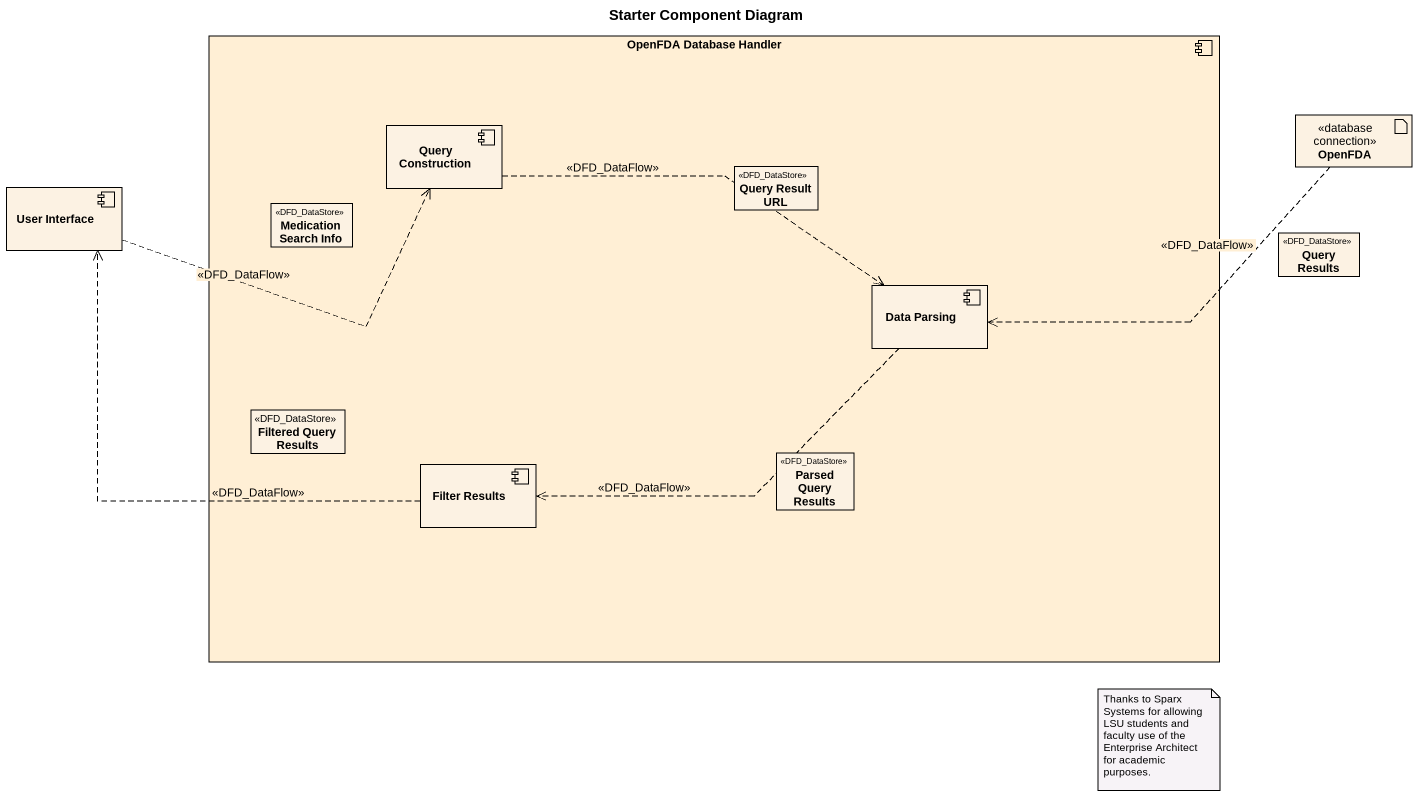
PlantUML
@startuml
title Starter Component Diagram
allowmixing
hide circle
hide empty members
component "OpenFDA Database Handler" as OpenFDA_Database_Handler #FFEFD5 {
  component "Query Construction" as Query_Construction
  class "Medication Search Info" as Medication_Search_Info <<DFD_DataStore>>
  class "Query Result URL" as Query_Result_URL <<DFD_DataStore>>
  component "Data Parsing" as Data_Parsing
  class "Filtered Query Results" as Filtered_Query_Results <<DFD_DataStore>>
  component "Filter Results" as Filter_Results
  class "Parsed Query Results" as Parsed_Query_Results <<DFD_DataStore>>
}
artifact OpenFDA <<database connection>>
component "User Interface" as User_Interface
class "Query Results" as Query_Results <<DFD_DataStore>>
Query_Construction .right.> Data_Parsing : <<DFD_DataFlow>>
OpenFDA .left.> Data_Parsing : <<DFD_DataFlow>>
User_Interface .right.> Query_Construction : <<DFD_DataFlow>>
Data_Parsing .left.> Filter_Results : <<DFD_DataFlow>>
Filter_Results .up.> User_Interface : <<DFD_DataFlow>>
note as N1
  Thanks to Sparx Systems for allowing LSU students and faculty use of the Enterprise Architect for academic purposes.
end note
@enduml
